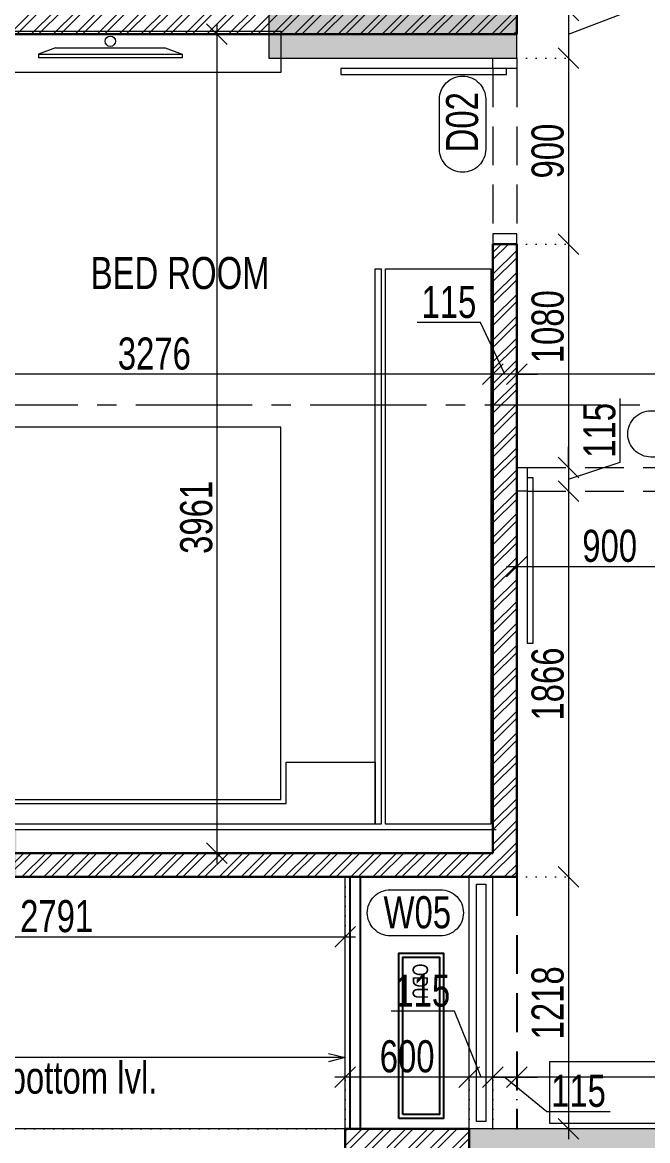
# Model space of a CAD drawing. Header units: inches. Extents: x 785882 to 928568, y 496782 to 576896.
# Drawn here: x 865811 to 868836, y 542345 to 547754 of the extents above; entities that cross this region are included whole.
import ezdxf
from ezdxf.enums import TextEntityAlignment as Align

# ---------------------------------------------------------------- set-up
doc = ezdxf.new("R2010")
doc.units = ezdxf.units.IN
doc.header["$LTSCALE"] = 750
doc.header["$MEASUREMENT"] = 0
for name, pattern in [('CENTER', [2, 1.25, -0.25, 0.25, -0.25]), ('CENTER2', [1.125, 0.75, -0.125, 0.125, -0.125]), ('DOT', [0.25, 0, -0.25]), ('HIDDEN', [0.375, 0.25, -0.125])]:
    doc.linetypes.add(name, pattern=pattern)
for name, color, linetype, lineweight in [('COLUMN', 5, 'Continuous', 13), ('DIMENSION WORKING-MSA', 222, 'Continuous', 13), ('DOOR NO-MSA', 4, 'Continuous', 9), ('DOOR-MSA', 50, 'Continuous', 13), ('ELE-03-MSA', 145, 'Continuous', 18), ('ELE-04-MSA', 139, 'Continuous', 15), ('FURNITURE-MSA', 251, 'Continuous', 5), ('SECTION LINE', 14, 'CENTER', 9), ('TEXT DETAIL-MSA', 212, 'Continuous', 13), ('TEXT ROOM NAME-MSA', 210, 'Continuous', 13), ('WALL HATCH-MSA', 251, 'Continuous', 9), ('WALL-MSA', 32, 'Continuous', 30), ('WINDOE NO-MAS', 4, 'Continuous', 9), ('WINDOW-MSA', 50, 'Continuous', 13)]:
    doc.layers.add(name, color=color, linetype=linetype, lineweight=lineweight)
doc.layers.add('ELE-02-MSA', color=4, linetype='Continuous')
doc.layers.add('R.C.C HATCH-MSA', color=250, linetype='Continuous')
doc.styles.add('125', font='swisscl.ttf', dxfattribs={"height": 125})
doc.styles.add('AR', font='swisscl.ttf')
doc.styles.add('ARIAL', font='swisscl.ttf', dxfattribs={"height": 360})
doc.styles.add('Arial Narrow', font='swisscl.ttf', dxfattribs={"height": 150})
doc.styles.add('Arial-Reg+0.8Sc', font='swisscl.ttf')
doc.styles.add('MtXpl_Swis721_LtCn_B', font='swisscl.ttf')
doc.dimstyles.new('100 K.T', dxfattribs={"dimtxt": 360, "dimasz": 80, "dimexe": 0.18, "dimexo": 0.0625, "dimgap": 1, "dimtad": 1, "dimdec": 0, "dimzin": 0, "dimdsep": 46, "dimtxsty": 'ARIAL', "dimblk": 'DOT', "dimcen": 0.09, "dimse1": 1, "dimse2": 1, "dimclrd": 50, "dimclrt": 256, "dimadec": 0, "dimazin": 0, "dimtfac": 1, "dimtdec": 0, "dimtofl": 0, "dimtmove": 1, "dimatfit": 0, "dimfxl": 1, "dimtolj": 1, "dimtzin": 0, "dimlwd": -1, "dimarcsym": 0})
doc.dimstyles.new('WORKING DIM', dxfattribs={"dimtxt": 155, "dimasz": 100, "dimexe": 50, "dimexo": 0, "dimgap": 20, "dimtad": 1, "dimdec": 0, "dimzin": 0, "dimdsep": 46, "dimtxsty": 'AR', "dimblk": 'OBLIQUE', "dimcen": 0.09, "dimdle": 50, "dimclrd": 256, "dimclre": 250, "dimclrt": 256, "dimadec": 0, "dimazin": 0, "dimtfac": 1, "dimtdec": 0, "dimtofl": 0, "dimtmove": 1, "dimatfit": 0, "dimfxl": 1, "dimtolj": 1, "dimtzin": 0, "dimlwd": -1, "dimlwe": -1, "dimarcsym": 0})
pattern_1 = [(45, (36976.4, 0), (-53.0330086, 53.0330086), []), (45, (37011.755, 0), (-53.0330086, 53.0330086), [])]

# ---------------------------------------------------------------- blocks, each defined once
blk = doc.blocks.new('BLOCK-G & H TYPICAL COLOUMN')
at = {"layer": 'R.C.C HATCH-MSA'}
h = blk.add_hatch(color=256, dxfattribs=at)
h.dxf.hatch_style = 1
h.paths.add_polyline_path([(172697.62, -104207.75), (172688.57, -104207.75), (172688.57, -104255), (172697.62, -104255)])
h.paths.add_polyline_path([(172327.12, -104207.75), (172336.18, -104207.75), (172336.18, -104255), (172327.12, -104255)])
h.paths.add_polyline_path([(172819.88, -104207.75), (172819.88, -104216.81), (172867.12, -104216.81), (172867.12, -104207.75)])
h.paths.add_polyline_path([(172204.87, -104207.75), (172204.87, -104216.81), (172157.62, -104216.81), (172157.62, -104207.75)])
h.paths.add_polyline_path([(172561.18, -104240.06), (172552.12, -104240.06), (172552.12, -104287.31), (172561.18, -104287.31)])
h.paths.add_polyline_path([(172463.57, -104240.06), (172472.62, -104240.06), (172472.62, -104287.31), (172463.57, -104287.31)])
h.paths.add_polyline_path([(172177.87, -104422.2), (172177.87, -104431.25), (172130.62, -104431.25), (172130.62, -104422.2)])
h.paths.add_polyline_path([(172894.12, -104422.2), (172894.12, -104431.25), (172846.88, -104431.25), (172846.88, -104422.2)])
h.paths.add_polyline_path([(172336.12, -104486.75), (172336.12, -104495.81), (172288.87, -104495.81), (172288.87, -104486.75)])
h.paths.add_polyline_path([(172202.62, -104543.75), (172202.62, -104552.81), (172155.37, -104552.81), (172155.37, -104543.75)])
h.paths.add_polyline_path([(172822.13, -104543.75), (172822.13, -104552.81), (172869.37, -104552.81), (172869.37, -104543.75)])
h.paths.add_polyline_path([(172516.9, -104495.81), (172507.85, -104495.81), (172507.85, -104448.56), (172516.9, -104448.56)])
h.paths.add_polyline_path([(172697.62, -104104.25), (172688.57, -104104.25), (172688.57, -104057.01), (172697.62, -104057.01)])
h.paths.add_polyline_path([(172327.12, -104104.25), (172336.18, -104104.25), (172336.18, -104057.01), (172327.12, -104057.01)])
h.paths.add_polyline_path([(172819.88, -104104.25), (172819.88, -104095.2), (172867.12, -104095.2), (172867.12, -104104.25)])
h.paths.add_polyline_path([(172204.87, -104104.25), (172204.87, -104095.2), (172157.62, -104095.2), (172157.62, -104104.25)])
h.paths.add_polyline_path([(172561.18, -104071.94), (172552.12, -104071.94), (172552.12, -104024.7), (172561.18, -104024.7)])
h.paths.add_polyline_path([(172463.57, -104071.94), (172472.62, -104071.94), (172472.62, -104024.7), (172463.57, -104024.7)])
h.paths.add_polyline_path([(172177.87, -103889.81), (172177.87, -103880.75), (172130.62, -103880.75), (172130.62, -103889.81)])
h.paths.add_polyline_path([(172894.12, -103889.81), (172894.12, -103880.75), (172846.88, -103880.75), (172846.88, -103889.81)])
h.paths.add_polyline_path([(172336.12, -103825.25), (172336.12, -103816.2), (172288.87, -103816.2), (172288.87, -103825.25)])
h.paths.add_polyline_path([(172202.62, -103768.25), (172202.62, -103759.2), (172155.37, -103759.2), (172155.37, -103768.25)])
h.paths.add_polyline_path([(172822.13, -103768.25), (172822.13, -103759.2), (172869.37, -103759.2), (172869.37, -103768.25)])
h.paths.add_polyline_path([(172516.9, -103816.2), (172507.85, -103816.2), (172507.85, -103863.44), (172516.9, -103863.44)])
h.paths.add_polyline_path([(172548.37, -103699.31), (172548.37, -103690.25), (172595.62, -103690.25), (172595.62, -103699.31)])
h.paths.add_polyline_path([(172476.37, -103699.31), (172476.37, -103690.25), (172429.13, -103690.25), (172429.13, -103699.31)])
h.paths.add_polyline_path([(172726.82, -103612.31), (172726.82, -103603.25), (172774.06, -103603.25), (172774.06, -103612.31)])
h.paths.add_polyline_path([(172297.93, -103612.31), (172297.93, -103603.25), (172250.69, -103603.25), (172250.69, -103612.31)])
h.paths.add_polyline_path([(172920.37, -103523.81), (172920.37, -103514.75), (172857.56, -103514.75), (172857.56, -103523.81)])
h.paths.add_polyline_path([(172104.37, -103523.81), (172104.37, -103514.75), (172167.19, -103514.75), (172167.19, -103523.81)])
h.paths.add_polyline_path([(172476.37, -103492.94), (172467.32, -103492.94), (172467.32, -103445.7), (172476.37, -103445.7)])
h.paths.add_polyline_path([(172548.37, -103492.94), (172557.43, -103492.94), (172557.43, -103445.7), (172548.37, -103445.7)])
h.paths.add_polyline_path([(172663.43, -103454.75), (172759.5, -103454.75), (172759.5, -103349.7), (172663.43, -103349.7), (172663.43, -103358.75), (172750.44, -103358.75), (172750.44, -103445.7), (172663.43, -103445.7)])
h.paths.add_polyline_path([(172361.32, -103454.75), (172265.25, -103454.75), (172265.25, -103349.7), (172361.32, -103349.7), (172361.32, -103358.75), (172274.31, -103358.75), (172274.31, -103445.7), (172361.32, -103445.7)])
h.paths.add_polyline_path([(172428.37, -103358.75), (172419.32, -103358.75), (172419.32, -103311.51), (172428.37, -103311.51)])
h.paths.add_polyline_path([(172428.37, -103132.74), (172419.32, -103132.74), (172419.32, -103179.99), (172428.37, -103179.99)])
h.paths.add_polyline_path([(172151.62, -103286.75), (172151.62, -103277.7), (172104.37, -103277.7), (172104.37, -103286.75)])
h.paths.add_polyline_path([(172245.43, -103162.74), (172245.43, -103153.68), (172198.19, -103153.68), (172198.19, -103162.74)])
h.paths.add_polyline_path([(172428.37, -103021.25), (172419.32, -103021.25), (172419.32, -103068.5), (172428.37, -103068.5)])
h.paths.add_polyline_path([(172245.43, -102997.25), (172236.37, -102997.25), (172236.37, -103044.5), (172245.43, -103044.5)])
h.paths.add_polyline_path([(172104.37, -102997.25), (172104.37, -103006.31), (172151.62, -103006.31), (172151.62, -102997.25)])
h.paths.add_polyline_path([(172596.37, -103358.75), (172605.43, -103358.75), (172605.43, -103311.51), (172596.37, -103311.51)])
h.paths.add_polyline_path([(172596.37, -103132.74), (172605.43, -103132.74), (172605.43, -103179.99), (172596.37, -103179.99)])
h.paths.add_polyline_path([(172873.13, -103286.75), (172873.13, -103277.7), (172920.37, -103277.7), (172920.37, -103286.75)])
h.paths.add_polyline_path([(172779.32, -103162.74), (172779.32, -103153.68), (172826.56, -103153.68), (172826.56, -103162.74)])
h.paths.add_polyline_path([(172596.37, -103021.25), (172605.43, -103021.25), (172605.43, -103068.5), (172596.37, -103068.5)])
h.paths.add_polyline_path([(172779.32, -102997.25), (172788.37, -102997.25), (172788.37, -103044.5), (172779.32, -103044.5)])
h.paths.add_polyline_path([(172920.37, -102997.25), (172920.37, -103006.31), (172873.13, -103006.31), (172873.13, -102997.25)])
h.paths.add_polyline_path([(172548.37, -104612.7), (172548.37, -104621.75), (172595.62, -104621.75), (172595.62, -104612.7)])
h.paths.add_polyline_path([(172476.37, -104612.7), (172476.37, -104621.75), (172429.13, -104621.75), (172429.13, -104612.7)])
h.paths.add_polyline_path([(172297.93, -104699.7), (172297.93, -104708.75), (172250.69, -104708.75), (172250.69, -104699.7)])
h.paths.add_polyline_path([(172104.37, -104788.2), (172104.37, -104797.25), (172167.19, -104797.25), (172167.19, -104788.2)])
h.paths.add_polyline_path([(172726.82, -104699.7), (172726.82, -104708.75), (172774.06, -104708.75), (172774.06, -104699.7)])
h.paths.add_polyline_path([(172920.37, -104788.2), (172920.37, -104797.25), (172857.56, -104797.25), (172857.56, -104788.2)])
h.paths.add_polyline_path([(172476.37, -104819.06), (172467.32, -104819.06), (172467.32, -104866.31), (172476.37, -104866.31)])
h.paths.add_polyline_path([(172548.37, -104819.06), (172557.43, -104819.06), (172557.43, -104866.31), (172548.37, -104866.31)])
h.paths.add_polyline_path([(172663.43, -104857.25), (172759.5, -104857.25), (172759.5, -104962.31), (172663.43, -104962.31), (172663.43, -104953.25), (172750.44, -104953.25), (172750.44, -104866.31), (172663.43, -104866.31)])
h.paths.add_polyline_path([(172361.32, -104857.25), (172265.25, -104857.25), (172265.25, -104962.31), (172361.32, -104962.31), (172361.32, -104953.25), (172274.31, -104953.25), (172274.31, -104866.31), (172361.32, -104866.31)])
h.paths.add_polyline_path([(172428.37, -104953.25), (172419.32, -104953.25), (172419.32, -105000.5), (172428.37, -105000.5)])
h.paths.add_polyline_path([(172428.37, -105178.31), (172419.32, -105178.31), (172419.32, -105131.06), (172428.37, -105131.06)])
h.paths.add_polyline_path([(172151.62, -105025.25), (172151.62, -105034.31), (172104.37, -105034.31), (172104.37, -105025.25)])
h.paths.add_polyline_path([(172245.43, -105072.5), (172236.37, -105072.5), (172236.37, -105025.25), (172245.43, -105025.25)])
h.paths.add_polyline_path([(172428.37, -105290.75), (172419.32, -105290.75), (172419.32, -105243.51), (172428.37, -105243.51)])
h.paths.add_polyline_path([(172245.43, -105314.75), (172236.37, -105314.75), (172236.37, -105267.51), (172245.43, -105267.51)])
h.paths.add_polyline_path([(172104.37, -105277.35), (172113.43, -105277.35), (172113.43, -105314.75), (172104.37, -105314.75)])
h.paths.add_polyline_path([(172596.37, -104953.25), (172605.43, -104953.25), (172605.43, -105000.5), (172596.37, -105000.5)])
h.paths.add_polyline_path([(172596.37, -105178.31), (172605.43, -105178.31), (172605.43, -105131.06), (172596.37, -105131.06)])
h.paths.add_polyline_path([(172873.13, -105025.25), (172873.13, -105034.31), (172920.37, -105034.31), (172920.37, -105025.25)])
h.paths.add_polyline_path([(172788.37, -105025.25), (172779.32, -105025.25), (172779.32, -105072.5), (172788.37, -105072.5)])
h.paths.add_polyline_path([(172596.37, -105290.75), (172605.43, -105290.75), (172605.43, -105243.51), (172596.37, -105243.51)])
h.paths.add_polyline_path([(172779.32, -105314.75), (172788.37, -105314.75), (172788.37, -105267.51), (172779.32, -105267.51)])
h.paths.add_polyline_path([(172911.32, -105314.75), (172920.37, -105314.75), (172920.37, -105277.35), (172911.32, -105277.35)])
h.paths.add_polyline_path([(172688.63, -104486.75), (172688.63, -104495.81), (172735.87, -104495.81), (172735.87, -104486.75)])
h.paths.add_polyline_path([(172688.63, -103825.25), (172688.63, -103816.2), (172735.87, -103816.2), (172735.87, -103825.25)])
at = {"layer": 'COLUMN'}
for points in [[(172297.93, -103612.31), (172297.93, -103603.25), (172250.69, -103603.25), (172250.69, -103612.31)], [(172336.12, -103825.25), (172336.12, -103816.2), (172288.87, -103816.2), (172288.87, -103825.25)]]:
    blk.add_lwpolyline(points, close=True, dxfattribs=at)
blk = doc.blocks.new('_Dot')
at = {"linetype": 'ByBlock', "lineweight": -2}
blk.add_line((-0.5, 0), (-1, 0), dxfattribs=at)
at = {"linetype": 'ByBlock', "const_width": 0.5}
blk.add_lwpolyline([(-0.25, 0, 1), (0.25, 0, 1)], format="xyb", close=True, dxfattribs=at)
blk = doc.blocks.new('G$C7997B730')
at = {"layer": 'FURNITURE-MSA'}
for p, q in [((36, 1325, 0), (0, 1325, 0)), ((0, 1325, 0), (0, 0, 0)), ((36, 1325, 0), (0, 1325, 0)), ((93, 1169, 0), (36, 1325, 0)), ((36, 0, 0), (36, 1325, 0)), ((93, 1169, 0), (36, 1325, 0)), ((93, 156, 0), (93, 1169, 0)), ((93, 156, 0), (36, 0, 0)), ((36, 0, 0), (0, 0, 0))]:
    blk.add_line(p, q, dxfattribs=at)
blk = doc.blocks.new('A$Caebde61c')
at = {"layer": 'FURNITURE-MSA'}
blk.add_line((1525.4, -19353.4), (4816.3, -19353.4), dxfattribs=at)
for points in [[(2125.4, -15692.4), (2125.4, -15492.4), (3775.4, -15492.4), (3775.4, -15692.4)], [(4261.3, -16642.4), (4261.3, -19328.4), (4231.3, -19328.4), (4231.3, -16642.4)], [(4791.3, -16642.4), (4791.3, -19328.4), (4281.3, -19328.4), (4281.3, -16642.4)], [(3775.4, -19208.4), (3775.4, -17408.4), (2125.4, -17408.4), (2125.4, -19208.4)], [(2100.4, -19228.4), (3800.4, -19228.4), (3800.4, -19028.4), (4231.3, -19028.4), (4231.3, -19328.4), (1563.8, -19328.4), (1563.8, -19028.4), (2100.4, -19028.4)], [(5599.4, -20676.2), (7299.4, -20676.2), (7299.4, -20476.2), (7849.4, -20476.2), (7849.4, -20776.2), (5076.6, -20776.2), (5076.6, -20476.2), (5599.4, -20476.2)]]:
    blk.add_lwpolyline(points, close=True, dxfattribs=at)
blk.add_circle((2950.4, -15541.5, 0), 25, dxfattribs=at)
at = {"layer": 'FURNITURE-MSA', "xscale": -0.5248800000000008, "yscale": 0.5248800000000008, "zscale": 0.5248800000000007, "rotation": 270.0000000000001}
blk.add_blockref('G$C7997B730', (2602.7, -15622.1, 0), dxfattribs=at)
blk = doc.blocks.new('Win-Tag-03')
blk.add_lwpolyline([(-130, 120), (130, 120, -0.414214), (250, 0), (250, 0, -0.414214), (130, -120), (-130, -120, -0.414214), (-250, 0), (-250, 0, -0.414214)], format="xyb", close=True)
blk = doc.blocks.new('A$C37e82350')
at = {"layer": 'SECTION LINE', "linetype": 'CENTER2'}
blk.add_lwpolyline([(17358.7, 15657), (17302.2, 15657), (17302.2, -11419.6), (17346.3, -11419.6)], dxfattribs=at)
blk = doc.blocks.new('A$C16cd5f5f')
at = {"layer": 'WINDOW-MSA', "ltscale": 5000}
for points in [[(50, 50), (50, 850), (80, 850), (80, 50)], [(0, 0), (50, 0), (50, 115), (0, 115)], [(900, 0), (850, 0), (850, 115), (900, 115)]]:
    blk.add_lwpolyline(points, close=True, dxfattribs=at)
at = {"layer": 'WINDOW-MSA', "linetype": 'HIDDEN'}
for points in [[(50, 115), (850, 115)], [(50, 0), (850, 0)]]:
    blk.add_lwpolyline(points, dxfattribs=at)
blk = doc.blocks.new('A$Cbea8c011')
at = {"layer": 'ELE-02-MSA', "elevation": 0}
for points in [[(400, -108.3), (-400, -108.3), (-400, 108.3), (400, 108.3)], [(380, -88.3), (-380, -88.3), (-380, 88.3), (380, 88.3)]]:
    blk.add_lwpolyline(points, close=True, dxfattribs=at)
at = {"layer": 'TEXT DETAIL-MSA', "style": 'Arial Narrow'}
blk.add_text('ODU', height=75, dxfattribs=at).set_placement((-349.2, -41.5, 0))
blk = doc.blocks.new('_Oblique')
at = {"color": 0, "linetype": 'ByBlock', "lineweight": -2}
blk.add_line((-0.5, -0.5), (0.5, 0.5), dxfattribs=at)
blk = doc.blocks.new('*D2166')
at = {"layer": 'Defpoints', "color": 0, "ltscale": 0.25, "transparency": 16777216}
for p in [(861785.9, 542402.8), (867372.2, 542402.8), (867372.2, 542172.8)]:
    blk.add_point(p, dxfattribs=at)
at = {"layer": 'DIMENSION WORKING-MSA', "ltscale": 0.25, "transparency": 16777216}
for p, q in [((861626.4, 542335.6), (861626.4, 542646.3)), ((861785.9, 542402.8), (861785.9, 542502.8)), ((861785.9, 542172.8), (861785.9, 542402.8)), ((861785.9, 542287.8), (861626.4, 542335.6)), ((861785.9, 542172.8), (861785.9, 542072.8))]:
    blk.add_line(p, q, dxfattribs=at)
at = {"layer": 'DIMENSION WORKING-MSA', "color": 250, "linetype": 'DOT', "ltscale": 0.25, "transparency": 16777216}
for p, q in [((867372.2, 542402.8), (861735.9, 542402.8)), ((867372.2, 542172.8), (861735.9, 542172.8))]:
    blk.add_line(p, q, dxfattribs=at)
at = {"layer": 'DIMENSION WORKING-MSA', "ltscale": 0.25, "transparency": 16777216, "xscale": 100, "yscale": 100, "zscale": 100}
for p, rotation in [((861785.9, 542402.8), 270), ((861785.9, 542172.8), 90)]:
    blk.add_blockref('_Oblique', p, dxfattribs=dict(at, rotation=rotation))
at = {"layer": 'DIMENSION WORKING-MSA', "ltscale": 0.25, "transparency": 16777216, "insert": (861526.9, 542490.9), "char_height": 155, "attachment_point": 5, "rotation": 90, "style": 'AR'}
blk.add_mtext('\\A1;230', dxfattribs=at)
blk = doc.blocks.new('*D2152')
at = {"layer": 'Defpoints', "color": 0, "ltscale": 0.25, "transparency": 16777216}
for p in [(861785.9, 543620.6), (863981.3, 543620.6), (867372.2, 542402.8)]:
    blk.add_point(p, dxfattribs=at)
at = {"layer": 'DIMENSION WORKING-MSA', "ltscale": 0.25, "transparency": 16777216}
blk.add_line((861785.9, 542352.8), (861785.9, 543670.6), dxfattribs=at)
at = {"layer": 'DIMENSION WORKING-MSA', "color": 250, "linetype": 'DOT', "ltscale": 0.25, "transparency": 16777216}
for p, q in [((863981.3, 543620.6), (861735.9, 543620.6)), ((867372.2, 542402.8), (861735.9, 542402.8))]:
    blk.add_line(p, q, dxfattribs=at)
at = {"layer": 'DIMENSION WORKING-MSA', "ltscale": 0.25, "transparency": 16777216, "xscale": 100, "yscale": 100, "zscale": 100}
for p, rotation in [((861785.9, 543620.6), 90), ((861785.9, 542402.8), 270)]:
    blk.add_blockref('_Oblique', p, dxfattribs=dict(at, rotation=rotation))
at = {"layer": 'DIMENSION WORKING-MSA', "ltscale": 0.25, "transparency": 16777216, "insert": (861686.5, 543011.7), "char_height": 155, "attachment_point": 5, "rotation": 90, "style": 'AR'}
blk.add_mtext('\\A1;1218', dxfattribs=at)
blk = doc.blocks.new('*D1957')
at = {"layer": 'Defpoints', "color": 0, "ltscale": 0.25, "transparency": 16777216}
for p in [(868202.2, 547811.6), (868202.2, 547581.6), (868452.2, 547581.6)]:
    blk.add_point(p, dxfattribs=at)
at = {"layer": 'DIMENSION WORKING-MSA', "ltscale": 0.25, "transparency": 16777216}
for p, q in [((868702.2, 547792.1), (868702.2, 548102.8)), ((868452.2, 547811.6), (868452.2, 547911.6)), ((868452.2, 547811.6), (868452.2, 547581.6)), ((868452.2, 547696.6), (868702.2, 547792.1)), ((868452.2, 547581.6), (868452.2, 547481.6))]:
    blk.add_line(p, q, dxfattribs=at)
at = {"layer": 'DIMENSION WORKING-MSA', "color": 250, "linetype": 'DOT', "ltscale": 0.25, "transparency": 16777216}
for p, q in [((868202.2, 547811.6), (868502.2, 547811.6)), ((868202.2, 547581.6), (868502.2, 547581.6))]:
    blk.add_line(p, q, dxfattribs=at)
at = {"layer": 'DIMENSION WORKING-MSA', "ltscale": 0.25, "transparency": 16777216, "xscale": 100, "yscale": 100, "zscale": 100}
for p, rotation in [((868452.2, 547811.6), 270), ((868452.2, 547581.6), 90)]:
    blk.add_blockref('_Oblique', p, dxfattribs=dict(at, rotation=rotation))
at = {"layer": 'DIMENSION WORKING-MSA', "ltscale": 0.25, "transparency": 16777216, "insert": (868602.7, 547947.4), "char_height": 155, "attachment_point": 5, "rotation": 90, "style": 'AR'}
blk.add_mtext('\\A1;230', dxfattribs=at)
blk = doc.blocks.new('*D1958')
at = {"layer": 'Defpoints', "color": 0, "ltscale": 0.25, "transparency": 16777216}
for p in [(868202.2, 547581.6), (868202.2, 546681.6), (868452.2, 546681.6)]:
    blk.add_point(p, dxfattribs=at)
at = {"layer": 'DIMENSION WORKING-MSA', "ltscale": 0.25, "transparency": 16777216}
blk.add_line((868452.2, 547631.6), (868452.2, 546631.6), dxfattribs=at)
at = {"layer": 'DIMENSION WORKING-MSA', "color": 250, "linetype": 'DOT', "ltscale": 0.25, "transparency": 16777216}
for p, q in [((868202.2, 547581.6), (868502.2, 547581.6)), ((868202.2, 546681.6), (868502.2, 546681.6))]:
    blk.add_line(p, q, dxfattribs=at)
at = {"layer": 'DIMENSION WORKING-MSA', "ltscale": 0.25, "transparency": 16777216, "xscale": 100, "yscale": 100, "zscale": 100}
for p, rotation in [((868452.2, 547581.6), 90), ((868452.2, 546681.6), 270)]:
    blk.add_blockref('_Oblique', p, dxfattribs=dict(at, rotation=rotation))
at = {"layer": 'DIMENSION WORKING-MSA', "ltscale": 0.25, "transparency": 16777216, "insert": (868352.8, 547131.6), "char_height": 155, "attachment_point": 5, "rotation": 90, "style": 'AR'}
blk.add_mtext('\\A1;900', dxfattribs=at)
blk = doc.blocks.new('*D1959')
at = {"layer": 'Defpoints', "color": 0, "ltscale": 0.25, "transparency": 16777216}
for p in [(868202.2, 546681.6), (868452.2, 545601.8), (868452.2, 545601.8)]:
    blk.add_point(p, dxfattribs=at)
at = {"layer": 'DIMENSION WORKING-MSA', "ltscale": 0.25, "transparency": 16777216}
blk.add_line((868452.2, 546731.6), (868452.2, 545551.8), dxfattribs=at)
at = {"layer": 'DIMENSION WORKING-MSA', "color": 250, "linetype": 'DOT', "ltscale": 0.25, "transparency": 16777216}
for p, q in [((868202.2, 546681.6), (868502.2, 546681.6)), ((868452.2, 545601.8), (868502.2, 545601.8))]:
    blk.add_line(p, q, dxfattribs=at)
at = {"layer": 'DIMENSION WORKING-MSA', "ltscale": 0.25, "transparency": 16777216, "xscale": 100, "yscale": 100, "zscale": 100}
for p, rotation in [((868452.2, 546681.6), 90), ((868452.2, 545601.8), 270)]:
    blk.add_blockref('_Oblique', p, dxfattribs=dict(at, rotation=rotation))
at = {"layer": 'DIMENSION WORKING-MSA', "ltscale": 0.25, "transparency": 16777216, "insert": (868352.8, 546281.9), "char_height": 155, "attachment_point": 5, "rotation": 90, "style": 'AR'}
blk.add_mtext('\\A1;1080', dxfattribs=at)
blk = doc.blocks.new('*D1960')
at = {"layer": 'Defpoints', "color": 0, "ltscale": 0.25, "transparency": 16777216}
for p in [(868452.2, 545601.8), (868452.2, 545486.8, 0), (868452.2, 545486.8)]:
    blk.add_point(p, dxfattribs=at)
at = {"layer": 'DIMENSION WORKING-MSA', "ltscale": 0.25, "transparency": 16777216}
for p, q in [((868702.2, 545627.2), (868702.2, 545934)), ((868452.2, 545601.8), (868452.2, 545701.8)), ((868452.2, 545544.3), (868702.2, 545627.2)), ((868452.2, 545601.8), (868452.2, 545486.8)), ((868452.2, 545486.8), (868452.2, 545386.8))]:
    blk.add_line(p, q, dxfattribs=at)
at = {"layer": 'DIMENSION WORKING-MSA', "color": 250, "linetype": 'DOT', "ltscale": 0.25, "transparency": 16777216}
for p, q in [((868452.2, 545601.8), (868502.2, 545601.8)), ((868452.2, 545486.8), (868502.2, 545486.8))]:
    blk.add_line(p, q, dxfattribs=at)
at = {"layer": 'DIMENSION WORKING-MSA', "ltscale": 0.25, "transparency": 16777216, "xscale": 100, "yscale": 100, "zscale": 100}
for p, rotation in [((868452.2, 545601.8), 270), ((868452.2, 545486.8), 90)]:
    blk.add_blockref('_Oblique', p, dxfattribs=dict(at, rotation=rotation))
at = {"layer": 'DIMENSION WORKING-MSA', "ltscale": 0.25, "transparency": 16777216, "insert": (868603.1, 545780.6), "char_height": 155, "attachment_point": 5, "rotation": 90, "style": 'AR'}
blk.add_mtext('\\A1;115', dxfattribs=at)
blk = doc.blocks.new('*D1961')
at = {"layer": 'Defpoints', "color": 0, "ltscale": 0.25, "transparency": 16777216}
for p in [(868452.2, 545486.8, 0), (868202.2, 543620.6), (868452.2, 543620.6)]:
    blk.add_point(p, dxfattribs=at)
at = {"layer": 'DIMENSION WORKING-MSA', "ltscale": 0.25, "transparency": 16777216}
blk.add_line((868452.2, 545536.8), (868452.2, 543570.6), dxfattribs=at)
at = {"layer": 'DIMENSION WORKING-MSA', "color": 250, "linetype": 'DOT', "ltscale": 0.25, "transparency": 16777216}
for p, q in [((868452.2, 545486.8), (868502.2, 545486.8)), ((868202.2, 543620.6), (868502.2, 543620.6))]:
    blk.add_line(p, q, dxfattribs=at)
at = {"layer": 'DIMENSION WORKING-MSA', "ltscale": 0.25, "transparency": 16777216, "xscale": 100, "yscale": 100, "zscale": 100}
for p, rotation in [((868452.2, 545486.8), 90), ((868452.2, 543620.6), 270)]:
    blk.add_blockref('_Oblique', p, dxfattribs=dict(at, rotation=rotation))
at = {"layer": 'DIMENSION WORKING-MSA', "ltscale": 0.25, "transparency": 16777216, "insert": (868352.8, 544553.7), "char_height": 155, "attachment_point": 5, "rotation": 90, "style": 'AR'}
blk.add_mtext('\\A1;1866', dxfattribs=at)
blk = doc.blocks.new('*D1962')
at = {"layer": 'Defpoints', "color": 0, "ltscale": 0.25, "transparency": 16777216}
for p in [(868202.2, 543620.6), (868452.2, 542402.8), (868452.2, 542402.8)]:
    blk.add_point(p, dxfattribs=at)
at = {"layer": 'DIMENSION WORKING-MSA', "ltscale": 0.25, "transparency": 16777216}
blk.add_line((868452.2, 543670.6), (868452.2, 542352.8), dxfattribs=at)
at = {"layer": 'DIMENSION WORKING-MSA', "color": 250, "linetype": 'DOT', "ltscale": 0.25, "transparency": 16777216}
for p, q in [((868202.2, 543620.6), (868502.2, 543620.6)), ((868452.2, 542402.8), (868502.2, 542402.8))]:
    blk.add_line(p, q, dxfattribs=at)
at = {"layer": 'DIMENSION WORKING-MSA', "ltscale": 0.25, "transparency": 16777216, "xscale": 100, "yscale": 100, "zscale": 100}
for p, rotation in [((868452.2, 543620.6), 90), ((868452.2, 542402.8), 270)]:
    blk.add_blockref('_Oblique', p, dxfattribs=dict(at, rotation=rotation))
at = {"layer": 'DIMENSION WORKING-MSA', "ltscale": 0.25, "transparency": 16777216, "insert": (868352.8, 543011.7), "char_height": 155, "attachment_point": 5, "rotation": 90, "style": 'AR'}
blk.add_mtext('\\A1;1218', dxfattribs=at)
blk = doc.blocks.new('*D1989')
at = {"layer": 'Defpoints', "color": 0, "ltscale": 0.25, "transparency": 16777216}
for p in [(868202.2, 542652.8), (868202.2, 542402.8), (871705.3, 542402.8)]:
    blk.add_point(p, dxfattribs=at)
at = {"layer": 'DIMENSION WORKING-MSA', "color": 250, "linetype": 'DOT', "ltscale": 0.25, "transparency": 16777216}
for p, q in [((868202.2, 542402.8), (868202.2, 542702.8)), ((871705.3, 542402.8), (871705.3, 542702.8))]:
    blk.add_line(p, q, dxfattribs=at)
at = {"layer": 'DIMENSION WORKING-MSA', "ltscale": 0.25, "transparency": 16777216}
blk.add_line((871755.3, 542652.8), (868152.2, 542652.8), dxfattribs=at)
at = {"layer": 'DIMENSION WORKING-MSA', "ltscale": 0.25, "transparency": 16777216, "xscale": 100, "yscale": 100, "zscale": 100, "rotation": 180}
blk.add_blockref('_Oblique', (868202.2, 542652.8), dxfattribs=at)
at = {"layer": 'DIMENSION WORKING-MSA', "ltscale": 0.25, "transparency": 16777216, "xscale": 100, "yscale": 100, "zscale": 100}
blk.add_blockref('_Oblique', (871705.3, 542652.8), dxfattribs=at)
at = {"layer": 'DIMENSION WORKING-MSA', "ltscale": 0.25, "transparency": 16777216, "insert": (869525.1, 542752.2), "char_height": 155, "attachment_point": 5, "style": 'AR'}
blk.add_mtext('\\A1;3503', dxfattribs=at)
blk = doc.blocks.new('*D1990')
at = {"layer": 'Defpoints', "color": 0, "ltscale": 0.25, "transparency": 16777216}
for p in [(868087.2, 542652.8), (868087.2, 542402.8), (868202.2, 542402.8)]:
    blk.add_point(p, dxfattribs=at)
at = {"layer": 'DIMENSION WORKING-MSA', "color": 250, "linetype": 'DOT', "ltscale": 0.25, "transparency": 16777216}
for p, q in [((868087.2, 542402.8), (868087.2, 542702.8)), ((868202.2, 542402.8), (868202.2, 542702.8))]:
    blk.add_line(p, q, dxfattribs=at)
at = {"layer": 'DIMENSION WORKING-MSA', "ltscale": 0.25, "transparency": 16777216}
for p, q in [((868087.2, 542652.8), (867987.2, 542652.8)), ((868202.2, 542652.8), (868087.2, 542652.8)), ((868144.7, 542652.8), (868347.7, 542486.1)), ((868202.2, 542652.8), (868302.2, 542652.8)), ((868347.7, 542486.1), (868654.5, 542486.1))]:
    blk.add_line(p, q, dxfattribs=at)
at = {"layer": 'DIMENSION WORKING-MSA', "ltscale": 0.25, "transparency": 16777216, "xscale": 100, "yscale": 100, "zscale": 100}
blk.add_blockref('_Oblique', (868087.2, 542652.8), dxfattribs=at)
at = {"layer": 'DIMENSION WORKING-MSA', "ltscale": 0.25, "transparency": 16777216, "xscale": 100, "yscale": 100, "zscale": 100, "rotation": 180}
blk.add_blockref('_Oblique', (868202.2, 542652.8), dxfattribs=at)
at = {"layer": 'DIMENSION WORKING-MSA', "ltscale": 0.25, "transparency": 16777216, "insert": (868501.1, 542585.2), "char_height": 155, "attachment_point": 5, "style": 'AR'}
blk.add_mtext('\\A1;115', dxfattribs=at)
blk = doc.blocks.new('*D1991')
at = {"layer": 'Defpoints', "color": 0, "ltscale": 0.25, "transparency": 16777216}
for p in [(867972.2, 542652.8), (867972.2, 542402.8), (868087.2, 542402.8)]:
    blk.add_point(p, dxfattribs=at)
at = {"layer": 'DIMENSION WORKING-MSA', "ltscale": 0.25, "transparency": 16777216}
for p, q in [((867901.4, 542970.7), (867594.5, 542970.7)), ((868029.7, 542652.8), (867901.4, 542970.7)), ((867972.2, 542652.8), (867872.2, 542652.8)), ((868087.2, 542652.8), (867972.2, 542652.8)), ((868087.2, 542652.8), (868187.2, 542652.8))]:
    blk.add_line(p, q, dxfattribs=at)
at = {"layer": 'DIMENSION WORKING-MSA', "color": 250, "linetype": 'DOT', "ltscale": 0.25, "transparency": 16777216}
for p, q in [((867972.2, 542402.8), (867972.2, 542702.8)), ((868087.2, 542402.8), (868087.2, 542702.8))]:
    blk.add_line(p, q, dxfattribs=at)
at = {"layer": 'DIMENSION WORKING-MSA', "ltscale": 0.25, "transparency": 16777216, "xscale": 100, "yscale": 100, "zscale": 100}
blk.add_blockref('_Oblique', (867972.2, 542652.8), dxfattribs=at)
at = {"layer": 'DIMENSION WORKING-MSA', "ltscale": 0.25, "transparency": 16777216, "xscale": 100, "yscale": 100, "zscale": 100, "rotation": 180}
blk.add_blockref('_Oblique', (868087.2, 542652.8), dxfattribs=at)
at = {"layer": 'DIMENSION WORKING-MSA', "ltscale": 0.25, "transparency": 16777216, "insert": (867747.9, 543069.8), "char_height": 155, "attachment_point": 5, "style": 'AR'}
blk.add_mtext('\\A1;115', dxfattribs=at)
blk = doc.blocks.new('*D2020')
at = {"layer": 'Defpoints', "color": 0, "ltscale": 0.25, "transparency": 16777216}
for p in [(867372.2, 542652.8), (867372.2, 542402.8), (867972.2, 542402.8)]:
    blk.add_point(p, dxfattribs=at)
at = {"layer": 'DIMENSION WORKING-MSA', "color": 250, "linetype": 'DOT', "ltscale": 0.25, "transparency": 16777216}
for p, q in [((867372.2, 542402.8), (867372.2, 542702.8)), ((867972.2, 542402.8), (867972.2, 542702.8))]:
    blk.add_line(p, q, dxfattribs=at)
at = {"layer": 'DIMENSION WORKING-MSA', "ltscale": 0.25, "transparency": 16777216}
blk.add_line((868022.2, 542652.8), (867322.2, 542652.8), dxfattribs=at)
at = {"layer": 'DIMENSION WORKING-MSA', "ltscale": 0.25, "transparency": 16777216, "xscale": 100, "yscale": 100, "zscale": 100, "rotation": 180}
blk.add_blockref('_Oblique', (867372.2, 542652.8), dxfattribs=at)
at = {"layer": 'DIMENSION WORKING-MSA', "ltscale": 0.25, "transparency": 16777216, "xscale": 100, "yscale": 100, "zscale": 100}
blk.add_blockref('_Oblique', (867972.2, 542652.8), dxfattribs=at)
at = {"layer": 'DIMENSION WORKING-MSA', "ltscale": 0.25, "transparency": 16777216, "insert": (867672.2, 542752.1), "char_height": 155, "attachment_point": 5, "style": 'AR'}
blk.add_mtext('\\A1;600', dxfattribs=at)
blk = doc.blocks.new('*D1933')
at = {"layer": 'Defpoints', "color": 0, "ltscale": 0.25, "transparency": 16777216}
for p in [(868202.2, 545501.8), (869102.2, 545501.8), (869102.2, 545121.8)]:
    blk.add_point(p, dxfattribs=at)
at = {"layer": 'DIMENSION WORKING-MSA', "color": 250, "linetype": 'DOT', "ltscale": 0.25, "transparency": 16777216}
for p, q in [((868202.2, 545501.8), (868202.2, 545071.8)), ((869102.2, 545501.8), (869102.2, 545071.8))]:
    blk.add_line(p, q, dxfattribs=at)
at = {"layer": 'DIMENSION WORKING-MSA', "ltscale": 0.25, "transparency": 16777216}
blk.add_line((868152.2, 545121.8), (869152.2, 545121.8), dxfattribs=at)
at = {"layer": 'DIMENSION WORKING-MSA', "ltscale": 0.25, "transparency": 16777216, "xscale": 100, "yscale": 100, "zscale": 100, "rotation": 180}
blk.add_blockref('_Oblique', (868202.2, 545121.8), dxfattribs=at)
at = {"layer": 'DIMENSION WORKING-MSA', "ltscale": 0.25, "transparency": 16777216, "xscale": 100, "yscale": 100, "zscale": 100}
blk.add_blockref('_Oblique', (869102.2, 545121.8), dxfattribs=at)
at = {"layer": 'DIMENSION WORKING-MSA', "ltscale": 0.25, "transparency": 16777216, "insert": (868652.2, 545221.1), "char_height": 155, "attachment_point": 5, "style": 'AR'}
blk.add_mtext('\\A1;900', dxfattribs=at)
blk = doc.blocks.new('*D1674')
at = {"layer": 'Defpoints', "color": 0, "ltscale": 0.25, "transparency": 16777216}
for p in [(866752.2, 547696.6), (866752.2, 543735.6), (866752.2, 543735.6)]:
    blk.add_point(p, dxfattribs=at)
at = {"layer": 'DIMENSION WORKING-MSA', "ltscale": 0.25, "transparency": 16777216}
blk.add_line((866752.2, 547746.6), (866752.2, 543685.6), dxfattribs=at)
at = {"layer": 'DIMENSION WORKING-MSA', "color": 250, "linetype": 'DOT', "ltscale": 0.25, "transparency": 16777216}
for p, q in [((866752.2, 547696.6), (866802.2, 547696.6)), ((866752.2, 543735.6), (866802.2, 543735.6))]:
    blk.add_line(p, q, dxfattribs=at)
at = {"layer": 'DIMENSION WORKING-MSA', "ltscale": 0.25, "transparency": 16777216, "xscale": 100, "yscale": 100, "zscale": 100}
for p, rotation in [((866752.2, 547696.6), 90), ((866752.2, 543735.6), 270)]:
    blk.add_blockref('_Oblique', p, dxfattribs=dict(at, rotation=rotation))
at = {"layer": 'DIMENSION WORKING-MSA', "ltscale": 0.25, "transparency": 16777216, "insert": (866652.7, 545359.9), "char_height": 155, "attachment_point": 5, "rotation": 90, "style": 'AR'}
blk.add_mtext('\\A1;3961', dxfattribs=at)
blk = doc.blocks.new('*D1809')
at = {"layer": 'Defpoints', "color": 0, "ltscale": 0.25, "transparency": 16777216}
for p in [(864811.3, 546051.8), (864811.3, 546051.8), (868087.2, 546051.8)]:
    blk.add_point(p, dxfattribs=at)
at = {"layer": 'DIMENSION WORKING-MSA', "color": 250, "linetype": 'DOT', "ltscale": 0.25, "transparency": 16777216}
for p, q in [((864811.3, 546051.8), (864811.3, 546101.8)), ((868087.2, 546051.8), (868087.2, 546101.8))]:
    blk.add_line(p, q, dxfattribs=at)
at = {"layer": 'DIMENSION WORKING-MSA', "ltscale": 0.25, "transparency": 16777216}
blk.add_line((868137.2, 546051.8), (864761.3, 546051.8), dxfattribs=at)
at = {"layer": 'DIMENSION WORKING-MSA', "ltscale": 0.25, "transparency": 16777216, "xscale": 100, "yscale": 100, "zscale": 100, "rotation": 180}
blk.add_blockref('_Oblique', (864811.3, 546051.8), dxfattribs=at)
at = {"layer": 'DIMENSION WORKING-MSA', "ltscale": 0.25, "transparency": 16777216, "xscale": 100, "yscale": 100, "zscale": 100}
blk.add_blockref('_Oblique', (868087.2, 546051.8), dxfattribs=at)
at = {"layer": 'DIMENSION WORKING-MSA', "ltscale": 0.25, "transparency": 16777216, "insert": (866449.2, 546151.2), "char_height": 155, "attachment_point": 5, "style": 'AR'}
blk.add_mtext('\\A1;3276', dxfattribs=at)
blk = doc.blocks.new('*D1795')
at = {"layer": 'Defpoints', "color": 0, "ltscale": 0.25, "transparency": 16777216}
for p in [(868202.2, 546051.8), (868202.2, 546051.8), (870371.8, 546051.8)]:
    blk.add_point(p, dxfattribs=at)
at = {"layer": 'DIMENSION WORKING-MSA', "color": 250, "linetype": 'DOT', "ltscale": 0.25, "transparency": 16777216}
for p, q in [((868202.2, 546051.8), (868202.2, 546101.8)), ((870371.8, 546051.8), (870371.8, 546101.8))]:
    blk.add_line(p, q, dxfattribs=at)
at = {"layer": 'DIMENSION WORKING-MSA', "ltscale": 0.25, "transparency": 16777216}
blk.add_line((870421.8, 546051.8), (868152.2, 546051.8), dxfattribs=at)
at = {"layer": 'DIMENSION WORKING-MSA', "ltscale": 0.25, "transparency": 16777216, "xscale": 100, "yscale": 100, "zscale": 100, "rotation": 180}
blk.add_blockref('_Oblique', (868202.2, 546051.8), dxfattribs=at)
at = {"layer": 'DIMENSION WORKING-MSA', "ltscale": 0.25, "transparency": 16777216, "xscale": 100, "yscale": 100, "zscale": 100}
blk.add_blockref('_Oblique', (870371.8, 546051.8), dxfattribs=at)
at = {"layer": 'DIMENSION WORKING-MSA', "ltscale": 0.25, "transparency": 16777216, "insert": (869287, 546151.1), "char_height": 155, "attachment_point": 5, "style": 'AR'}
blk.add_mtext('\\A1;2170', dxfattribs=at)
blk = doc.blocks.new('*D1796')
at = {"layer": 'Defpoints', "color": 0, "ltscale": 0.25, "transparency": 16777216}
for p in [(868087.2, 546051.8), (868087.2, 546051.8), (868202.2, 546051.8)]:
    blk.add_point(p, dxfattribs=at)
at = {"layer": 'DIMENSION WORKING-MSA', "ltscale": 0.25, "transparency": 16777216}
for p, q in [((868027.8, 546301.8), (867721, 546301.8)), ((868144.7, 546051.8), (868027.8, 546301.8)), ((868087.2, 546051.8), (867987.2, 546051.8)), ((868202.2, 546051.8), (868087.2, 546051.8)), ((868202.2, 546051.8), (868302.2, 546051.8))]:
    blk.add_line(p, q, dxfattribs=at)
at = {"layer": 'DIMENSION WORKING-MSA', "color": 250, "linetype": 'DOT', "ltscale": 0.25, "transparency": 16777216}
for p, q in [((868087.2, 546051.8), (868087.2, 546101.8)), ((868202.2, 546051.8), (868202.2, 546101.8))]:
    blk.add_line(p, q, dxfattribs=at)
at = {"layer": 'DIMENSION WORKING-MSA', "ltscale": 0.25, "transparency": 16777216, "xscale": 100, "yscale": 100, "zscale": 100}
blk.add_blockref('_Oblique', (868087.2, 546051.8), dxfattribs=at)
at = {"layer": 'DIMENSION WORKING-MSA', "ltscale": 0.25, "transparency": 16777216, "xscale": 100, "yscale": 100, "zscale": 100, "rotation": 180}
blk.add_blockref('_Oblique', (868202.2, 546051.8), dxfattribs=at)
at = {"layer": 'DIMENSION WORKING-MSA', "ltscale": 0.25, "transparency": 16777216, "insert": (867874.4, 546400.8), "char_height": 155, "attachment_point": 5, "style": 'AR'}
blk.add_mtext('\\A1;115', dxfattribs=at)
blk = doc.blocks.new('*D2373')
at = {"layer": 'Defpoints', "color": 0, "ltscale": 0.25, "transparency": 16777216}
for p in [(864581.3, 543620.6), (867372.2, 543620.6), (867372.2, 543331)]:
    blk.add_point(p, dxfattribs=at)
at = {"layer": 'DIMENSION WORKING-MSA', "color": 250, "linetype": 'DOT', "ltscale": 0.25, "transparency": 16777216}
for p, q in [((864581.3, 543620.6), (864581.3, 543281)), ((867372.2, 543620.6), (867372.2, 543281))]:
    blk.add_line(p, q, dxfattribs=at)
at = {"layer": 'DIMENSION WORKING-MSA', "ltscale": 0.25, "transparency": 16777216}
blk.add_line((864531.3, 543331), (867422.2, 543331), dxfattribs=at)
at = {"layer": 'DIMENSION WORKING-MSA', "ltscale": 0.25, "transparency": 16777216, "xscale": 100, "yscale": 100, "zscale": 100, "rotation": 180}
blk.add_blockref('_Oblique', (864581.3, 543331), dxfattribs=at)
at = {"layer": 'DIMENSION WORKING-MSA', "ltscale": 0.25, "transparency": 16777216, "xscale": 100, "yscale": 100, "zscale": 100}
blk.add_blockref('_Oblique', (867372.2, 543331), dxfattribs=at)
at = {"layer": 'DIMENSION WORKING-MSA', "ltscale": 0.25, "transparency": 16777216, "insert": (865976.7, 543430.2), "char_height": 155, "attachment_point": 5, "style": 'AR'}
blk.add_mtext('\\A1;2791', dxfattribs=at)

msp = doc.modelspace()

# ---------------------------------------------------------------- hatches: boundary and pattern name
at = {"layer": 'WALL HATCH-MSA'}
h = msp.add_hatch(dxfattribs=at)
h.set_pattern_fill('ANSI32', color=256, scale=200)
h.set_pattern_definition(pattern_1)
h.paths.add_polyline_path([(862685.9, 547811.6), (862685.9, 547581.6), (863285.9, 547581.6), (863285.9, 547111.5), (863400.9, 547111.5), (863400.9, 547696.6), (868202.2, 547696.6), (868202.2, 548311.6), (868087.2, 548311.6), (868087.2, 547811.6), (864696.3, 547811.6), (864696.3, 548511.6), (864581.3, 548511.6), (864581.3, 547811.6), (863400.9, 547811.6), (863400.9, 548029.5), (863285.9, 548029.5), (863285.9, 547811.6)])
h = msp.add_hatch(dxfattribs=at)
h.set_pattern_fill('ANSI32', color=256, scale=200)
h.set_pattern_definition(pattern_1)
h.paths.add_polyline_path([(863981.3, 543850.6), (863981.3, 543620.6), (868202.2, 543620.6), (868202.2, 546681.6), (868087.2, 546681.6), (868087.2, 543735.6), (864811.3, 543735.6), (864811.3, 543999.4), (864581.3, 543999.4), (864581.3, 543850.6)])
h = msp.add_hatch(dxfattribs=at)
h.set_pattern_fill('ANSI32', color=256, scale=200)
h.set_pattern_definition(pattern_1)
h.paths.add_polyline_path([(867372.2, 542402.8), (867372.2, 542172.8), (867972.2, 542172.8), (867972.2, 542402.8)])

# ---------------------------------------------------------------- linework, layer by layer
at = {"layer": 'ELE-02-MSA'}
for p, q in [((867397.2, 542402.8), (867397.2, 543620.6)), ((867447.2, 542402.8), (867447.2, 543620.6))]:
    msp.add_line(p, q, dxfattribs=at)
at = {"layer": 'ELE-02-MSA', "linetype": 'HIDDEN'}
msp.add_line((868202.2, 543620.6), (868202.2, 542402.8), dxfattribs=at)
at = {"layer": 'ELE-03-MSA'}
msp.add_line((867372.2, 542402.8), (863400.9, 542402.8), dxfattribs=at)
at = {"layer": 'ELE-04-MSA'}
msp.add_line((867372.2, 542402.8), (867372.2, 543620.6), dxfattribs=at)
at = {"layer": 'WALL-MSA'}
for p, q in [((868202.2, 548311.6), (868202.2, 547696.6)), ((863400.9, 547696.6), (868202.2, 547696.6)), ((868087.2, 546681.6), (868202.2, 546681.6)), ((868087.2, 546681.6), (868087.2, 543735.6)), ((868202.2, 546681.6), (868202.2, 543620.6)), ((864811.3, 543735.6), (868087.2, 543735.6)), ((863981.3, 543620.6), (868202.2, 543620.6)), ((867372.2, 542402.8), (867972.2, 542402.8)), ((867372.2, 542402.8), (867372.2, 542172.8)), ((867972.2, 542172.8), (867972.2, 542402.8))]:
    msp.add_line(p, q, dxfattribs=at)
at = {"layer": 'WINDOW-MSA'}
for p, q in [((867972.2, 542402.8), (867972.2, 543620.6)), ((868087.2, 542402.8), (868087.2, 543620.6))]:
    msp.add_line(p, q, dxfattribs=at)
msp.add_lwpolyline([(868052.2, 543585.6), (868052.2, 542437.8), (868007.2, 542437.8), (868007.2, 543585.6)], close=True, dxfattribs=at)

# ---------------------------------------------------------------- block references
at = {"color": 2, "rotation": 270}
msp.add_blockref('A$C37e82350', (871515.5, 563204), dxfattribs=at)
at = {"rotation": 270.0000000000001}
msp.add_blockref('A$Cbea8c011', (867740.1, 542852, 0), dxfattribs=at)
at = {"layer": 'COLUMN', "xscale": 25.4, "yscale": 25.4, "zscale": 25.4}
msp.add_blockref('BLOCK-G & H TYPICAL COLOUMN', (-3508165.2, 3179334.2), dxfattribs=at)
at = {"layer": 'DOOR NO-MSA', "xscale": 0.9300595238095237, "yscale": 0.9300595238095237, "zscale": 0.9300595238095237}
for p, rotation in [((867940.6, 547261.6, 0), 269.9999999999999), ((868972.6, 545763.4, 0), 179.9999999999999)]:
    msp.add_blockref('Win-Tag-03', p, dxfattribs=dict(at, rotation=rotation))
at = {"layer": 'DOOR-MSA', "xscale": -1, "rotation": 180}
msp.add_blockref('A$C16cd5f5f', (868202.2, 545601.8, 0), dxfattribs=at)
at = {"layer": 'FURNITURE-MSA'}
msp.add_blockref('A$Caebde61c', (863285.9, 563204), dxfattribs=at)
at = {"layer": 'WINDOE NO-MAS', "xscale": 0.9300595238095237, "yscale": 0.9300595238095237, "zscale": 0.9300595238095237, "rotation": 179.9999999999999}
msp.add_blockref('Win-Tag-03', (867712.1, 543447.2), dxfattribs=at)
at = {"layer": 'WINDOW-MSA', "xscale": -1, "rotation": 90}
msp.add_blockref('A$C16cd5f5f', (868202.2, 547581.6, 0), dxfattribs=at)

# ---------------------------------------------------------------- texts
at = {"layer": 'DOOR NO-MSA', "style": 'Arial-Reg+0.8Sc'}
msp.add_text('D02', height=155, rotation=90, dxfattribs=at).set_placement((867938, 547270.9, 0), align=Align.MIDDLE_CENTER)
at = {"layer": 'TEXT DETAIL-MSA', "style": '125'}
msp.add_text('@ beam bottom lvl.', height=155, dxfattribs=at).set_placement((865778.4, 542650.3), align=Align.MIDDLE_CENTER)
at = {"layer": 'TEXT ROOM NAME-MSA', "lineweight": 0, "style": 'MtXpl_Swis721_LtCn_B'}
msp.add_text('BED ROOM', height=155, dxfattribs=at).set_placement((866141.4, 546464.2, 0))
at = {"layer": 'WINDOE NO-MAS', "style": 'Arial-Reg+0.8Sc'}
msp.add_text('W05', height=155, dxfattribs=at).set_placement((867721.5, 543449.8), align=Align.MIDDLE_CENTER)

# ---------------------------------------------------------------- dimensions: what is measured, and where the dimension line sits
at = {"layer": 'DIMENSION WORKING-MSA', "ltscale": 0.25}
for base, p1, p2, picture, middle in [((868452.2, 547581.6), (868202.2, 547811.6), (868202.2, 547581.6), '*D1957', (868702.2, 547812.1)), ((866752.2, 543735.6), (866752.2, 547696.6), (866752.2, 543735.6), '*D1674', (866752.2, 545359.9)), ((868452.2, 545601.8), (868202.2, 546681.6), (868452.2, 545601.8), '*D1959', (868452.2, 546281.9)), ((868452.2, 545486.8), (868452.2, 545601.8), (868452.2, 545486.8, 0), '*D1960', (868702.2, 545647.2))]:
    dim = msp.add_linear_dim(base=base, p1=p1, p2=p2, angle=90, dimstyle='WORKING DIM', dxfattribs=at)
    dim.commit()
    dim.dimension.update_dxf_attribs({"geometry": picture, "text_midpoint": middle, "dimtype": 160})
for base, p1, p2, picture, middle in [((868452.2, 546681.6), (868202.2, 547581.6), (868202.2, 546681.6), '*D1958', (868352.8, 547131.6)), ((868452.2, 543620.6), (868452.2, 545486.8, 0), (868202.2, 543620.6), '*D1961', (868352.8, 544553.7)), ((861785.9, 543620.6), (867372.2, 542402.8), (863981.3, 543620.6), '*D2152', (861686.5, 543011.7)), ((868452.2, 542402.8), (868202.2, 543620.6), (868452.2, 542402.8), '*D1962', (868352.8, 543011.7)), ((861785.9, 542402.8), (867372.2, 542172.8), (867372.2, 542402.8), '*D2166', (861526.9, 542355.6))]:
    dim = msp.add_linear_dim(base=base, p1=p1, p2=p2, angle=90, dimstyle='WORKING DIM', dxfattribs=at)
    dim.commit()
    dim.dimension.update_dxf_attribs({"geometry": picture, "text_midpoint": middle})
for base, p1, p2, picture, middle in [((868087.2, 546051.8), (868202.2, 546051.8), (868087.2, 546051.8), '*D1796', (868007.8, 546301.8)), ((867972.2, 542652.8), (868087.2, 542402.8), (867972.2, 542402.8), '*D1991', (867881.4, 542970.7)), ((868202.2, 542652.8), (871705.3, 542402.8), (868202.2, 542402.8), '*D1989', (869525.1, 542652.8)), ((868087.2, 542652.8), (868202.2, 542402.8), (868087.2, 542402.8), '*D1990', (868367.7, 542486.1))]:
    dim = msp.add_linear_dim(base=base, p1=p1, p2=p2, dimstyle='WORKING DIM', dxfattribs=at)
    dim.commit()
    dim.dimension.update_dxf_attribs({"geometry": picture, "text_midpoint": middle, "dimtype": 160})
for base, p1, p2, picture, middle in [((864811.3, 546051.8), (868087.2, 546051.8), (864811.3, 546051.8), '*D1809', (866449.2, 546151.2)), ((868202.2, 546051.8), (870371.8, 546051.8), (868202.2, 546051.8), '*D1795', (869287, 546151.1)), ((869102.2, 545121.8), (868202.2, 545501.8), (869102.2, 545501.8), '*D1933', (868652.2, 545221.1)), ((867372.2, 543331), (864581.3, 543620.6), (867372.2, 543620.6), '*D2373', (865976.7, 543430.2)), ((867372.2, 542652.8), (867972.2, 542402.8), (867372.2, 542402.8), '*D2020', (867672.2, 542752.1))]:
    dim = msp.add_linear_dim(base=base, p1=p1, p2=p2, dimstyle='WORKING DIM', dxfattribs=at)
    dim.commit()
    dim.dimension.update_dxf_attribs({"geometry": picture, "text_midpoint": middle})

# ---------------------------------------------------------------- leaders
at = {"layer": 'TEXT DETAIL-MSA'}
msp.add_leader([(867372.2, 542746.6), (866250.4, 542746.6), (865061.2, 542746.6)], dimstyle='100 K.T', override={"dimgap": 1, "dimtad": 0, "dimclrd": 256, "dimldrblk": 'Open30'}, dxfattribs=at)

doc.saveas('drawing.dxf')
